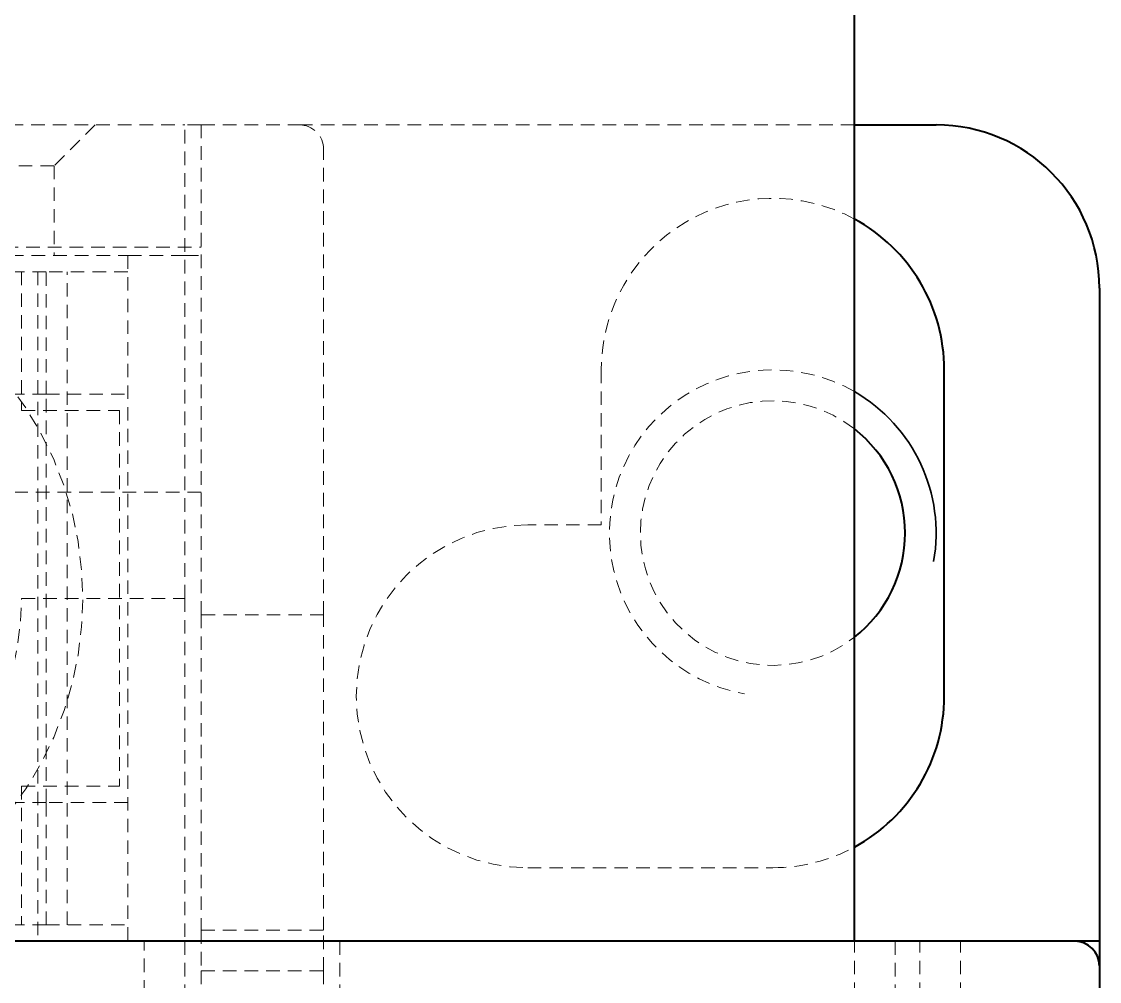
# Model space of a CAD drawing. Header units: inches. Extents: x 6934 to 18973, y 4254 to 7629.
# Drawn here: x 17130.58 to 17143.78, y 4908.46 to 4920.22 of the extents above; entities that cross this region are included whole.
import ezdxf

# ---------------------------------------------------------------- set-up
doc = ezdxf.new("R2010")
doc.units = ezdxf.units.IN
doc.header["$MEASUREMENT"] = 0
doc.linetypes.add('입력 정류부 ASSY$0$DASHED', pattern=[0.2067, 0.1654, -0.0413])
for name, color, linetype, lineweight, true_color in [('입력 정류부 ASSY$0$가려진 것(ISO)', 2, '입력 정류부 ASSY$0$DASHED', 18, 0xffff00), ('입력 정류부 ASSY$0$가려진 좁은 것(ISO)', 2, '입력 정류부 ASSY$0$DASHED', 18, 0xffff00), ('입력 정류부 ASSY$0$가시적인 것(ISO)', 3, 'Continuous', 40, 0x00ff00), ('입력 정류부 ASSY$0$가시적인 좁은 것(ISO)', 3, 'Continuous', 35, 0x00ff00)]:
    doc.layers.add(name, color=color, linetype=linetype, lineweight=lineweight, true_color=true_color)

# ---------------------------------------------------------------- blocks, each defined once
blk = doc.blocks.new('입력 정류부 ASSY')
at = {"layer": '입력 정류부 ASSY$0$가려진 것(ISO)'}
for p, q in [((473.704, 658.94), (478.504, 658.94)), ((477.404, 658.94), (476.904, 658.44)), ((478.704, 658.94), (478.504, 658.94)), ((478.504, 653.14), (478.504, 658.94)), ((478.704, 658.94), (479.904, 658.94)), ((478.704, 652.94), (478.704, 658.94)), ((479.904, 658.94), (486.704, 658.94)), ((480.204, 652.94), (480.204, 658.64)), ((469.304, 658.44), (476.904, 658.44)), ((476.904, 658.44), (476.904, 657.34)), ((474.704, 657.44), (478.704, 657.44)), ((474.504, 657.34), (477.804, 657.34)), ((477.804, 657.34), (477.804, 648.94)), ((478.504, 657.34), (477.804, 657.34)), ((478.504, 657.34), (478.704, 657.34)), ((476.804, 657.14), (468.504, 657.14)), ((476.504, 657.14), (476.504, 655.44)), ((476.704, 657.14), (476.704, 648.94)), ((477.804, 657.14), (476.804, 657.14)), ((483.604, 655.94), (483.604, 654.04)), ((476.804, 655.64), (473.004, 655.64)), ((476.804, 650.64), (476.804, 655.64)), ((476.804, 655.64), (477.804, 655.64)), ((476.504, 655.44), (477.704, 655.44)), ((477.704, 655.44), (477.704, 650.84)), ((478.704, 654.44), (474.704, 654.44)), ((483.604, 654.04), (482.704, 654.04)), ((476.504, 653.14), (478.504, 653.14)), ((478.504, 653.14), (478.504, 648.94)), ((480.204, 652.94), (478.704, 652.94)), ((478.704, 652.94), (478.704, 649.074)), ((480.204, 649.074), (480.204, 652.94)), ((476.504, 650.84), (476.504, 649.14)), ((476.504, 650.84), (477.704, 650.84)), ((476.804, 650.64), (473.004, 650.64)), ((477.804, 650.64), (476.804, 650.64)), ((482.704, 649.84), (485.704, 649.84)), ((476.804, 649.14), (468.504, 649.14)), ((476.804, 649.14), (477.804, 649.14)), ((478.704, 649.074), (478.704, 648.579)), ((480.204, 648.579), (480.204, 649.074)), ((478.504, 648.94), (478.504, 647.74)), ((480.404, 648.94), (480.404, 647.44)), ((486.704, 647.74), (486.704, 648.94)), ((487.204, 648.94), (487.204, 647.74)), ((487.504, 647.74), (487.504, 648.94)), ((488.004, 647.74), (488.004, 648.94)), ((478.704, 648.579), (478.704, 647.74)), ((480.204, 648.579), (480.204, 647.64))]:
    blk.add_line(p, q, dxfattribs=at)
for centre, radius, start, end in [((479.904, 658.64), 0.3, 0, 90), ((485.704, 655.94), 2.1, 61.5631, 180), ((485.704, 653.94), 2, 60, 260), ((473.004, 653.14), 4.25, 321.7563, 38.2437), ((485.704, 653.94), 1.621, 51.9097, 308.0903), ((482.704, 651.94), 2.1, 90, 270), ((485.704, 651.94), 2.1, 270, 298.4369)]:
    blk.add_arc(centre, radius, start, end, dxfattribs=at)
at = {"layer": '입력 정류부 ASSY$0$가려진 좁은 것(ISO)'}
for p, q in [((476.804, 655.64), (476.804, 657.14)), ((477.063, 649.14), (477.063, 657.14)), ((476.804, 649.14), (476.804, 650.64)), ((478.704, 649.074), (480.204, 649.074)), ((478.004, 626.533), (478.004, 648.94)), ((478.704, 648.579), (480.204, 648.579))]:
    blk.add_line(p, q, dxfattribs=at)
blk.add_arc((473.004, 653.14), 3.5, 281.537, 0, dxfattribs=at)
at = {"layer": '입력 정류부 ASSY$0$가시적인 것(ISO)'}
for p, q in [((486.704, 648.94), (486.704, 685.94)), ((486.704, 658.94), (487.704, 658.94)), ((489.704, 656.94), (489.704, 648.94)), ((487.804, 651.94), (487.804, 655.94)), ((489.404, 648.94), (435.004, 648.94)), ((489.704, 648.94), (489.404, 648.94)), ((489.704, 648.94), (489.704, 648.64)), ((489.704, 648.64), (489.704, 642.44))]:
    blk.add_line(p, q, dxfattribs=at)
for centre, radius, start, end in [((487.704, 656.94), 2, 0, 90), ((485.704, 655.94), 2.1, 0, 61.5631), ((485.704, 653.94), 1.621, 308.0903, 51.9097), ((485.704, 651.94), 2.1, 298.4369, 0), ((489.404, 648.64), 0.3, 0, 90)]:
    blk.add_arc(centre, radius, start, end, dxfattribs=at)
at = {"layer": '입력 정류부 ASSY$0$가시적인 좁은 것(ISO)'}
blk.add_arc((485.704, 653.94), 2, 350, 60, dxfattribs=at)

msp = doc.modelspace()

# ---------------------------------------------------------------- block references
msp.add_blockref('입력 정류부 ASSY', (16654.075, 4260.012))

doc.saveas('drawing.dxf')
